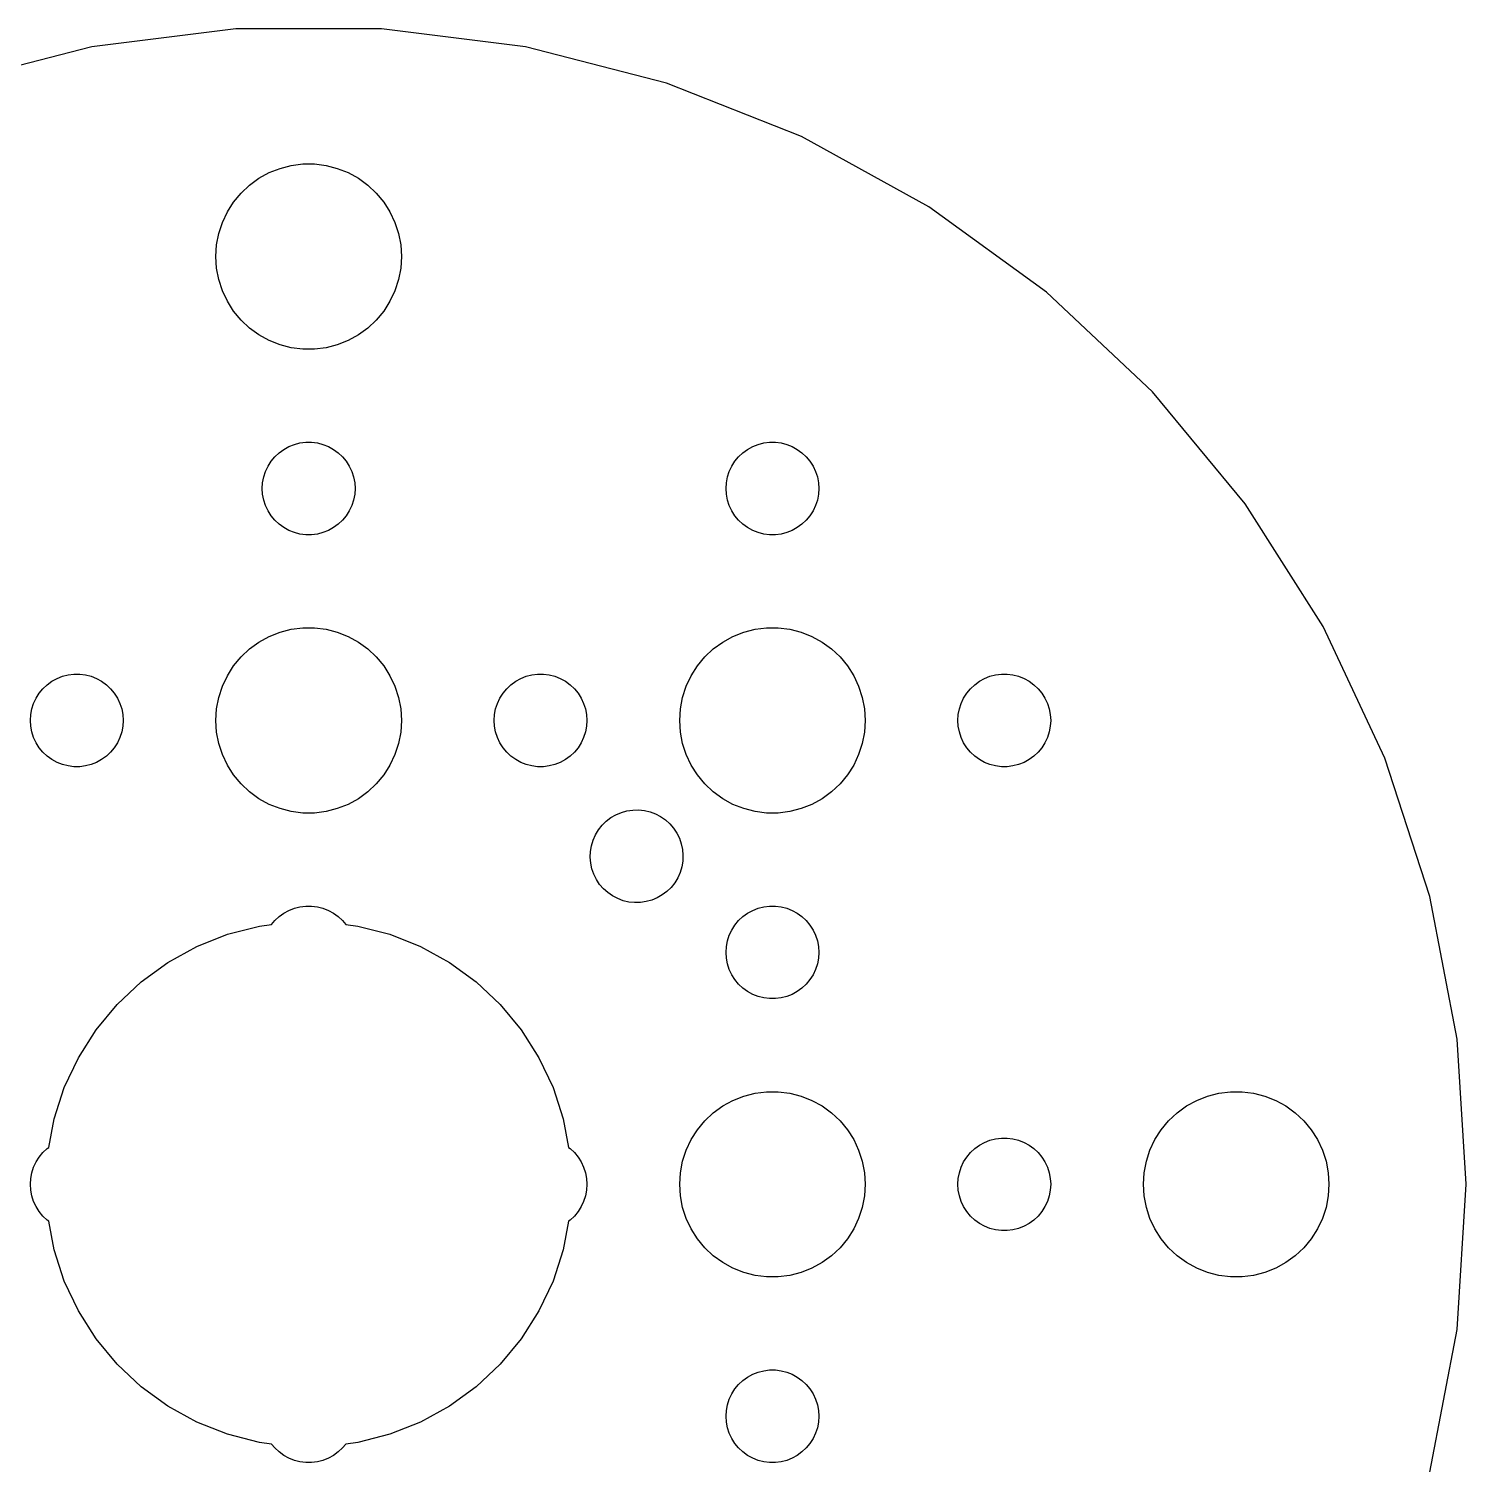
# Model space of a CAD drawing. Header units: metres. Extents: x -38 to 38, y -38 to 258.
# Drawn here: x -9.05 to 37.44, y 100.95 to 147.37 of the extents above; entities that cross this region are included whole.
import ezdxf

# ---------------------------------------------------------------- set-up
doc = ezdxf.new("R2010")
doc.units = ezdxf.units.M

msp = doc.modelspace()

# ---------------------------------------------------------------- linework, layer by layer
for p, q in [((-2.35095, 147.367), (-7.01579, 146.778)), ((2.35095, 147.367), (-2.35095, 147.367)), ((7.01579, 146.778), (2.35095, 147.367)), ((-7.01579, 146.778), (-11.57, 145.609)), ((11.57, 145.609), (7.01579, 146.778)), ((15.9417, 143.878), (11.57, 145.609)), ((20.062, 141.613), (15.9417, 143.878)), ((-1.27733, 142.714), (-0.927048, 142.853)), ((-0.927048, 142.853), (-0.562134, 142.947)), ((-0.562134, 142.947), (-0.18837, 142.994)), ((-0.18837, 142.994), (0.18837, 142.994)), ((0.18837, 142.994), (0.562134, 142.947)), ((0.562134, 142.947), (0.927048, 142.853)), ((0.927048, 142.853), (1.27733, 142.714)), ((-2.1869, 142.054), (-1.91226, 142.312)), ((-1.91226, 142.312), (-1.60747, 142.533)), ((-1.60747, 142.533), (-1.27733, 142.714)), ((1.27733, 142.714), (1.60747, 142.533)), ((1.60747, 142.533), (1.91226, 142.312)), ((1.91226, 142.312), (2.1869, 142.054)), ((-2.42705, 141.763), (-2.1869, 142.054)), ((2.1869, 142.054), (2.42705, 141.763)), ((-2.78932, 141.104), (-2.62891, 141.445)), ((-2.62891, 141.445), (-2.42705, 141.763)), ((2.42705, 141.763), (2.62891, 141.445)), ((2.62891, 141.445), (2.78932, 141.104)), ((23.866, 138.849), (20.062, 141.613)), ((-2.90575, 140.746), (-2.78932, 141.104)), ((2.78932, 141.104), (2.90575, 140.746)), ((-2.97633, 140.376), (-2.90575, 140.746)), ((2.90575, 140.746), (2.97633, 140.376)), ((-3, 140), (-2.97633, 140.376)), ((-2.97633, 139.624), (-3, 140)), ((2.97633, 140.376), (3, 140)), ((3, 140), (2.97633, 139.624)), ((-2.90575, 139.254), (-2.97633, 139.624)), ((2.97633, 139.624), (2.90575, 139.254)), ((-2.78932, 138.896), (-2.90575, 139.254)), ((2.90575, 139.254), (2.78932, 138.896)), ((-2.62891, 138.555), (-2.78932, 138.896)), ((-2.42705, 138.237), (-2.62891, 138.555)), ((2.62891, 138.555), (2.42705, 138.237)), ((2.78932, 138.896), (2.62891, 138.555)), ((27.2935, 135.63), (23.866, 138.849)), ((-2.1869, 137.946), (-2.42705, 138.237)), ((2.42705, 138.237), (2.1869, 137.946)), ((-1.91226, 137.688), (-2.1869, 137.946)), ((-1.60747, 137.467), (-1.91226, 137.688)), ((1.91226, 137.688), (1.60747, 137.467)), ((2.1869, 137.946), (1.91226, 137.688)), ((-1.27733, 137.286), (-1.60747, 137.467)), ((-0.927048, 137.147), (-1.27733, 137.286)), ((1.27733, 137.286), (0.927048, 137.147)), ((1.60747, 137.467), (1.27733, 137.286)), ((-0.562134, 137.053), (-0.927048, 137.147)), ((-0.18837, 137.006), (-0.562134, 137.053)), ((0.18837, 137.006), (-0.18837, 137.006)), ((0.562134, 137.053), (0.18837, 137.006)), ((0.927048, 137.147), (0.562134, 137.053)), ((30.2906, 132.007), (27.2935, 135.63)), ((-0.638657, 133.857), (-0.463516, 133.927)), ((-0.463516, 133.927), (-0.281067, 133.973)), ((-0.281067, 133.973), (-0.094177, 133.997)), ((-0.094177, 133.997), (0.094177, 133.997)), ((0.094177, 133.997), (0.281067, 133.973)), ((0.281067, 133.973), (0.463516, 133.927)), ((0.463516, 133.927), (0.638657, 133.857)), ((14.3613, 133.857), (14.5365, 133.927)), ((14.5365, 133.927), (14.7189, 133.973)), ((14.7189, 133.973), (14.9058, 133.997)), ((14.9058, 133.997), (15.0942, 133.997)), ((15.0942, 133.997), (15.2811, 133.973)), ((15.2811, 133.973), (15.4635, 133.927)), ((15.4635, 133.927), (15.6387, 133.857)), ((-1.21352, 133.382), (-1.09344, 133.527)), ((-1.09344, 133.527), (-0.956131, 133.656)), ((-0.956131, 133.656), (-0.803726, 133.766)), ((-0.803726, 133.766), (-0.638657, 133.857)), ((0.638657, 133.857), (0.803726, 133.766)), ((0.803726, 133.766), (0.956131, 133.656)), ((0.956131, 133.656), (1.09344, 133.527)), ((1.09344, 133.527), (1.21352, 133.382)), ((13.7865, 133.382), (13.9065, 133.527)), ((13.9065, 133.527), (14.0439, 133.656)), ((14.0439, 133.656), (14.1963, 133.766)), ((14.1963, 133.766), (14.3613, 133.857)), ((15.6387, 133.857), (15.8037, 133.766)), ((15.8037, 133.766), (15.9561, 133.656)), ((15.9561, 133.656), (16.0934, 133.527)), ((16.0934, 133.527), (16.2135, 133.382)), ((-1.45287, 132.873), (-1.39465, 133.052)), ((-1.39465, 133.052), (-1.31445, 133.223)), ((-1.31445, 133.223), (-1.21352, 133.382)), ((1.21352, 133.382), (1.31445, 133.223)), ((1.31445, 133.223), (1.39465, 133.052)), ((1.39465, 133.052), (1.45287, 132.873)), ((13.5471, 132.873), (13.6053, 133.052)), ((13.6053, 133.052), (13.6855, 133.223)), ((13.6855, 133.223), (13.7865, 133.382)), ((16.2135, 133.382), (16.3145, 133.223)), ((16.3145, 133.223), (16.3947, 133.052)), ((16.3947, 133.052), (16.4529, 132.873)), ((-1.5, 132.5), (-1.48816, 132.688)), ((-1.48816, 132.688), (-1.45287, 132.873)), ((1.45287, 132.873), (1.48816, 132.688)), ((1.48816, 132.688), (1.5, 132.5)), ((13.5, 132.5), (13.5118, 132.688)), ((13.5118, 132.688), (13.5471, 132.873)), ((16.4529, 132.873), (16.4882, 132.688)), ((16.4882, 132.688), (16.5, 132.5)), ((-1.48816, 132.312), (-1.5, 132.5)), ((-1.45287, 132.127), (-1.48816, 132.312)), ((-1.39465, 131.948), (-1.45287, 132.127)), ((1.45287, 132.127), (1.39465, 131.948)), ((1.48816, 132.312), (1.45287, 132.127)), ((1.5, 132.5), (1.48816, 132.312)), ((13.5118, 132.312), (13.5, 132.5)), ((13.5471, 132.127), (13.5118, 132.312)), ((13.6053, 131.948), (13.5471, 132.127)), ((16.4529, 132.127), (16.3947, 131.948)), ((16.4882, 132.312), (16.4529, 132.127)), ((16.5, 132.5), (16.4882, 132.312)), ((-1.31445, 131.777), (-1.39465, 131.948)), ((-1.21352, 131.618), (-1.31445, 131.777)), ((-1.09344, 131.473), (-1.21352, 131.618)), ((1.21352, 131.618), (1.09344, 131.473)), ((1.31445, 131.777), (1.21352, 131.618)), ((1.39465, 131.948), (1.31445, 131.777)), ((13.6855, 131.777), (13.6053, 131.948)), ((13.7865, 131.618), (13.6855, 131.777)), ((13.9065, 131.473), (13.7865, 131.618)), ((16.2135, 131.618), (16.0934, 131.473)), ((16.3145, 131.777), (16.2135, 131.618)), ((16.3947, 131.948), (16.3145, 131.777)), ((32.81, 128.037), (30.2906, 132.007)), ((-0.956131, 131.344), (-1.09344, 131.473)), ((-0.803726, 131.234), (-0.956131, 131.344)), ((-0.638657, 131.143), (-0.803726, 131.234)), ((-0.463516, 131.073), (-0.638657, 131.143)), ((0.638657, 131.143), (0.463516, 131.073)), ((0.803726, 131.234), (0.638657, 131.143)), ((0.956131, 131.344), (0.803726, 131.234)), ((1.09344, 131.473), (0.956131, 131.344)), ((14.0439, 131.344), (13.9065, 131.473)), ((14.1963, 131.234), (14.0439, 131.344)), ((14.3613, 131.143), (14.1963, 131.234)), ((14.5365, 131.073), (14.3613, 131.143)), ((15.6387, 131.143), (15.4635, 131.073)), ((15.8037, 131.234), (15.6387, 131.143)), ((15.9561, 131.344), (15.8037, 131.234)), ((16.0934, 131.473), (15.9561, 131.344)), ((-0.281067, 131.027), (-0.463516, 131.073)), ((-0.094177, 131.003), (-0.281067, 131.027)), ((0.094177, 131.003), (-0.094177, 131.003)), ((0.281067, 131.027), (0.094177, 131.003)), ((0.463516, 131.073), (0.281067, 131.027)), ((14.7189, 131.027), (14.5365, 131.073)), ((14.9058, 131.003), (14.7189, 131.027)), ((15.0942, 131.003), (14.9058, 131.003)), ((15.2811, 131.027), (15.0942, 131.003)), ((15.4635, 131.073), (15.2811, 131.027)), ((-0.927048, 127.853), (-0.562134, 127.947)), ((-0.562134, 127.947), (-0.18837, 127.994)), ((-0.18837, 127.994), (0.18837, 127.994)), ((0.18837, 127.994), (0.562134, 127.947)), ((0.562134, 127.947), (0.927048, 127.853)), ((14.0729, 127.853), (14.4379, 127.947)), ((14.4379, 127.947), (14.8116, 127.994)), ((14.8116, 127.994), (15.1884, 127.994)), ((15.1884, 127.994), (15.5621, 127.947)), ((15.5621, 127.947), (15.927, 127.853)), ((34.812, 123.783), (32.81, 128.037)), ((-1.91226, 127.312), (-1.60747, 127.533)), ((-1.60747, 127.533), (-1.27733, 127.714)), ((-1.27733, 127.714), (-0.927048, 127.853)), ((0.927048, 127.853), (1.27733, 127.714)), ((1.27733, 127.714), (1.60747, 127.533)), ((1.60747, 127.533), (1.91226, 127.312)), ((13.0877, 127.312), (13.3925, 127.533)), ((13.3925, 127.533), (13.7227, 127.714)), ((13.7227, 127.714), (14.0729, 127.853)), ((15.927, 127.853), (16.2773, 127.714)), ((16.2773, 127.714), (16.6075, 127.533)), ((16.6075, 127.533), (16.9123, 127.312)), ((-2.42705, 126.763), (-2.1869, 127.054)), ((-2.1869, 127.054), (-1.91226, 127.312)), ((1.91226, 127.312), (2.1869, 127.054)), ((2.1869, 127.054), (2.42705, 126.763)), ((12.5729, 126.763), (12.8131, 127.054)), ((12.8131, 127.054), (13.0877, 127.312)), ((16.9123, 127.312), (17.1869, 127.054)), ((17.1869, 127.054), (17.427, 126.763)), ((-7.96352, 126.427), (-7.78107, 126.473)), ((-7.78107, 126.473), (-7.59418, 126.497)), ((-7.59418, 126.497), (-7.40581, 126.497)), ((-7.40581, 126.497), (-7.21892, 126.473)), ((-7.21892, 126.473), (-7.03647, 126.427)), ((-2.62891, 126.445), (-2.42705, 126.763)), ((2.42705, 126.763), (2.62891, 126.445)), ((7.03647, 126.427), (7.21892, 126.473)), ((7.21892, 126.473), (7.40581, 126.497)), ((7.40581, 126.497), (7.59418, 126.497)), ((7.59418, 126.497), (7.78107, 126.473)), ((7.78107, 126.473), (7.96352, 126.427)), ((12.3711, 126.445), (12.5729, 126.763)), ((17.427, 126.763), (17.6289, 126.445)), ((22.0365, 126.427), (22.2189, 126.473)), ((22.2189, 126.473), (22.4058, 126.497)), ((22.4058, 126.497), (22.5942, 126.497)), ((22.5942, 126.497), (22.7811, 126.473)), ((22.7811, 126.473), (22.9635, 126.427)), ((-8.71352, 125.882), (-8.59344, 126.027)), ((-8.59344, 126.027), (-8.45613, 126.156)), ((-8.45613, 126.156), (-8.30373, 126.266)), ((-8.30373, 126.266), (-8.13866, 126.357)), ((-8.13866, 126.357), (-7.96352, 126.427)), ((-7.03647, 126.427), (-6.86133, 126.357)), ((-6.86133, 126.357), (-6.69626, 126.266)), ((-6.69626, 126.266), (-6.54385, 126.156)), ((-6.54385, 126.156), (-6.40654, 126.027)), ((-6.40654, 126.027), (-6.28647, 125.882)), ((-2.90575, 125.746), (-2.78932, 126.104)), ((-2.78932, 126.104), (-2.62891, 126.445)), ((2.62891, 126.445), (2.78932, 126.104)), ((2.78932, 126.104), (2.90575, 125.746)), ((6.28647, 125.882), (6.40654, 126.027)), ((6.40654, 126.027), (6.54385, 126.156)), ((6.54385, 126.156), (6.69626, 126.266)), ((6.69626, 126.266), (6.86133, 126.357)), ((6.86133, 126.357), (7.03647, 126.427)), ((7.96352, 126.427), (8.13866, 126.357)), ((8.13866, 126.357), (8.30373, 126.266)), ((8.30373, 126.266), (8.45613, 126.156)), ((8.45613, 126.156), (8.59344, 126.027)), ((8.59344, 126.027), (8.71352, 125.882)), ((12.0942, 125.746), (12.2107, 126.104)), ((12.2107, 126.104), (12.3711, 126.445)), ((17.6289, 126.445), (17.7893, 126.104)), ((17.7893, 126.104), (17.9057, 125.746)), ((21.2865, 125.882), (21.4065, 126.027)), ((21.4065, 126.027), (21.5439, 126.156)), ((21.5439, 126.156), (21.6963, 126.266)), ((21.6963, 126.266), (21.8613, 126.357)), ((21.8613, 126.357), (22.0365, 126.427)), ((22.9635, 126.427), (23.1387, 126.357)), ((23.1387, 126.357), (23.3037, 126.266)), ((23.3037, 126.266), (23.4561, 126.156)), ((23.4561, 126.156), (23.5934, 126.027)), ((23.5934, 126.027), (23.7135, 125.882)), ((-8.95287, 125.373), (-8.89465, 125.552)), ((-8.89465, 125.552), (-8.81445, 125.723)), ((-8.81445, 125.723), (-8.71352, 125.882)), ((-6.28647, 125.882), (-6.18553, 125.723)), ((-6.18553, 125.723), (-6.10533, 125.552)), ((-6.10533, 125.552), (-6.04712, 125.373)), ((-2.97633, 125.376), (-2.90575, 125.746)), ((2.90575, 125.746), (2.97633, 125.376)), ((6.04712, 125.373), (6.10533, 125.552)), ((6.10533, 125.552), (6.18553, 125.723)), ((6.18553, 125.723), (6.28647, 125.882)), ((8.71352, 125.882), (8.81445, 125.723)), ((8.81445, 125.723), (8.89465, 125.552)), ((8.89465, 125.552), (8.95287, 125.373)), ((12.0237, 125.376), (12.0942, 125.746)), ((17.9057, 125.746), (17.9763, 125.376)), ((21.0471, 125.373), (21.1053, 125.552)), ((21.1053, 125.552), (21.1855, 125.723)), ((21.1855, 125.723), (21.2865, 125.882)), ((23.7135, 125.882), (23.8145, 125.723)), ((23.8145, 125.723), (23.8947, 125.552)), ((23.8947, 125.552), (23.9529, 125.373)), ((-9, 125), (-8.98816, 125.188)), ((-8.98816, 125.188), (-8.95287, 125.373)), ((-6.04712, 125.373), (-6.01183, 125.188)), ((-6.01183, 125.188), (-6, 125)), ((-3, 125), (-2.97633, 125.376)), ((2.97633, 125.376), (3, 125)), ((6, 125), (6.01183, 125.188)), ((6.01183, 125.188), (6.04712, 125.373)), ((8.95287, 125.373), (8.98816, 125.188)), ((8.98816, 125.188), (9, 125)), ((12, 125), (12.0237, 125.376)), ((17.9763, 125.376), (18, 125)), ((21, 125), (21.0118, 125.188)), ((21.0118, 125.188), (21.0471, 125.373)), ((23.9529, 125.373), (23.9882, 125.188)), ((23.9882, 125.188), (24, 125)), ((-8.98816, 124.812), (-9, 125)), ((-8.95287, 124.627), (-8.98816, 124.812)), ((-8.89465, 124.448), (-8.95287, 124.627)), ((-6.04712, 124.627), (-6.10533, 124.448)), ((-6.01183, 124.812), (-6.04712, 124.627)), ((-6, 125), (-6.01183, 124.812)), ((-2.97633, 124.624), (-3, 125)), ((-2.90575, 124.254), (-2.97633, 124.624)), ((2.97633, 124.624), (2.90575, 124.254)), ((3, 125), (2.97633, 124.624)), ((6.01183, 124.812), (6, 125)), ((6.04712, 124.627), (6.01183, 124.812)), ((6.10533, 124.448), (6.04712, 124.627)), ((8.95287, 124.627), (8.89465, 124.448)), ((8.98816, 124.812), (8.95287, 124.627)), ((9, 125), (8.98816, 124.812)), ((12.0237, 124.624), (12, 125)), ((12.0942, 124.254), (12.0237, 124.624)), ((17.9763, 124.624), (17.9057, 124.254)), ((18, 125), (17.9763, 124.624)), ((21.0118, 124.812), (21, 125)), ((21.0471, 124.627), (21.0118, 124.812)), ((21.1053, 124.448), (21.0471, 124.627)), ((23.9529, 124.627), (23.8947, 124.448)), ((23.9882, 124.812), (23.9529, 124.627)), ((24, 125), (23.9882, 124.812)), ((-8.81445, 124.277), (-8.89465, 124.448)), ((-8.71352, 124.118), (-8.81445, 124.277)), ((-6.18553, 124.277), (-6.28647, 124.118)), ((-6.10533, 124.448), (-6.18553, 124.277)), ((-2.78932, 123.896), (-2.90575, 124.254)), ((2.90575, 124.254), (2.78932, 123.896)), ((6.18553, 124.277), (6.10533, 124.448)), ((6.28647, 124.118), (6.18553, 124.277)), ((8.81445, 124.277), (8.71352, 124.118)), ((8.89465, 124.448), (8.81445, 124.277)), ((12.2107, 123.896), (12.0942, 124.254)), ((17.9057, 124.254), (17.7893, 123.896)), ((21.1855, 124.277), (21.1053, 124.448)), ((21.2865, 124.118), (21.1855, 124.277)), ((23.8145, 124.277), (23.7135, 124.118)), ((23.8947, 124.448), (23.8145, 124.277)), ((-8.59344, 123.973), (-8.71352, 124.118)), ((-8.45613, 123.844), (-8.59344, 123.973)), ((-8.30373, 123.734), (-8.45613, 123.844)), ((-8.13866, 123.643), (-8.30373, 123.734)), ((-6.69626, 123.734), (-6.86133, 123.643)), ((-6.54385, 123.844), (-6.69626, 123.734)), ((-6.40654, 123.973), (-6.54385, 123.844)), ((-6.28647, 124.118), (-6.40654, 123.973)), ((-2.62891, 123.555), (-2.78932, 123.896)), ((2.78932, 123.896), (2.62891, 123.555)), ((6.40654, 123.973), (6.28647, 124.118)), ((6.54385, 123.844), (6.40654, 123.973)), ((6.69626, 123.734), (6.54385, 123.844)), ((6.86133, 123.643), (6.69626, 123.734)), ((8.30373, 123.734), (8.13866, 123.643)), ((8.45613, 123.844), (8.30373, 123.734)), ((8.59344, 123.973), (8.45613, 123.844)), ((8.71352, 124.118), (8.59344, 123.973)), ((12.3711, 123.555), (12.2107, 123.896)), ((17.7893, 123.896), (17.6289, 123.555)), ((21.4065, 123.973), (21.2865, 124.118)), ((21.5439, 123.844), (21.4065, 123.973)), ((21.6963, 123.734), (21.5439, 123.844)), ((21.8613, 123.643), (21.6963, 123.734)), ((23.3037, 123.734), (23.1387, 123.643)), ((23.4561, 123.844), (23.3037, 123.734)), ((23.5934, 123.973), (23.4561, 123.844)), ((23.7135, 124.118), (23.5934, 123.973)), ((36.265, 119.311), (34.812, 123.783)), ((-7.96352, 123.573), (-8.13866, 123.643)), ((-7.78107, 123.527), (-7.96352, 123.573)), ((-7.59418, 123.503), (-7.78107, 123.527)), ((-7.40581, 123.503), (-7.59418, 123.503)), ((-7.21892, 123.527), (-7.40581, 123.503)), ((-7.03647, 123.573), (-7.21892, 123.527)), ((-6.86133, 123.643), (-7.03647, 123.573)), ((-2.42705, 123.237), (-2.62891, 123.555)), ((-2.1869, 122.946), (-2.42705, 123.237)), ((2.42705, 123.237), (2.1869, 122.946)), ((2.62891, 123.555), (2.42705, 123.237)), ((7.03647, 123.573), (6.86133, 123.643)), ((7.21892, 123.527), (7.03647, 123.573)), ((7.40581, 123.503), (7.21892, 123.527)), ((7.59418, 123.503), (7.40581, 123.503)), ((7.78107, 123.527), (7.59418, 123.503)), ((7.96352, 123.573), (7.78107, 123.527)), ((8.13866, 123.643), (7.96352, 123.573)), ((12.5729, 123.237), (12.3711, 123.555)), ((12.8131, 122.946), (12.5729, 123.237)), ((17.427, 123.237), (17.1869, 122.946)), ((17.6289, 123.555), (17.427, 123.237)), ((22.0365, 123.573), (21.8613, 123.643)), ((22.2189, 123.527), (22.0365, 123.573)), ((22.4058, 123.503), (22.2189, 123.527)), ((22.5942, 123.503), (22.4058, 123.503)), ((22.7811, 123.527), (22.5942, 123.503)), ((22.9635, 123.573), (22.7811, 123.527)), ((23.1387, 123.643), (22.9635, 123.573)), ((-1.91226, 122.688), (-2.1869, 122.946)), ((2.1869, 122.946), (1.91226, 122.688)), ((13.0877, 122.688), (12.8131, 122.946)), ((17.1869, 122.946), (16.9123, 122.688)), ((-1.60747, 122.467), (-1.91226, 122.688)), ((-1.27733, 122.286), (-1.60747, 122.467)), ((-0.927048, 122.147), (-1.27733, 122.286)), ((1.27733, 122.286), (0.927048, 122.147)), ((1.60747, 122.467), (1.27733, 122.286)), ((1.91226, 122.688), (1.60747, 122.467)), ((13.3925, 122.467), (13.0877, 122.688)), ((13.7227, 122.286), (13.3925, 122.467)), ((14.0729, 122.147), (13.7227, 122.286)), ((16.2773, 122.286), (15.927, 122.147)), ((16.6075, 122.467), (16.2773, 122.286)), ((16.9123, 122.688), (16.6075, 122.467)), ((-0.562134, 122.053), (-0.927048, 122.147)), ((-0.18837, 122.006), (-0.562134, 122.053)), ((0.18837, 122.006), (-0.18837, 122.006)), ((0.562134, 122.053), (0.18837, 122.006)), ((0.927048, 122.147), (0.562134, 122.053)), ((9.62686, 121.742), (9.7769, 121.856)), ((9.7769, 121.856), (9.94003, 121.951)), ((9.94003, 121.951), (10.1137, 122.024)), ((10.1137, 122.024), (10.2951, 122.074)), ((10.2951, 122.074), (10.4815, 122.102)), ((10.4815, 122.102), (10.6698, 122.106)), ((10.6698, 122.106), (10.8571, 122.086)), ((10.8571, 122.086), (11.0405, 122.043)), ((11.0405, 122.043), (11.2171, 121.977)), ((11.2171, 121.977), (11.384, 121.89)), ((11.384, 121.89), (11.5387, 121.783)), ((14.4379, 122.053), (14.0729, 122.147)), ((14.8116, 122.006), (14.4379, 122.053)), ((15.1884, 122.006), (14.8116, 122.006)), ((15.5621, 122.053), (15.1884, 122.006)), ((15.927, 122.147), (15.5621, 122.053)), ((9.27768, 121.302), (9.37527, 121.463)), ((9.37527, 121.463), (9.49228, 121.611)), ((9.49228, 121.611), (9.62686, 121.742)), ((11.5387, 121.783), (11.6787, 121.656)), ((11.6787, 121.656), (11.8018, 121.514)), ((11.8018, 121.514), (11.906, 121.357)), ((11.906, 121.357), (11.9898, 121.188)), ((9.1152, 120.764), (9.14662, 120.95)), ((9.14662, 120.95), (9.20107, 121.13)), ((9.20107, 121.13), (9.27768, 121.302)), ((11.9898, 121.188), (12.0517, 121.01)), ((12.0517, 121.01), (12.0909, 120.826)), ((9.10732, 120.576), (9.1152, 120.764)), ((9.12308, 120.388), (9.10732, 120.576)), ((12.0988, 120.45), (12.0674, 120.264)), ((12.0909, 120.826), (12.1067, 120.638)), ((12.1067, 120.638), (12.0988, 120.45)), ((9.16225, 120.204), (9.12308, 120.388)), ((9.2242, 120.026), (9.16225, 120.204)), ((9.30795, 119.857), (9.2242, 120.026)), ((12.0129, 120.084), (11.9363, 119.912)), ((12.0674, 120.264), (12.0129, 120.084)), ((9.4122, 119.7), (9.30795, 119.857)), ((9.53528, 119.557), (9.4122, 119.7)), ((9.67528, 119.431), (9.53528, 119.557)), ((11.7217, 119.603), (11.5871, 119.471)), ((11.8387, 119.751), (11.7217, 119.603)), ((11.9363, 119.912), (11.8387, 119.751)), ((9.82996, 119.324), (9.67528, 119.431)), ((9.99689, 119.237), (9.82996, 119.324)), ((10.1734, 119.171), (9.99689, 119.237)), ((10.3568, 119.128), (10.1734, 119.171)), ((10.5442, 119.108), (10.3568, 119.128)), ((10.7325, 119.112), (10.5442, 119.108)), ((10.9189, 119.14), (10.7325, 119.112)), ((11.1003, 119.19), (10.9189, 119.14)), ((11.2739, 119.263), (11.1003, 119.19)), ((11.4371, 119.358), (11.2739, 119.263)), ((11.5871, 119.471), (11.4371, 119.358)), ((37.146, 114.693), (36.265, 119.311)), ((-1.09344, 118.527), (-0.956131, 118.656)), ((-0.956131, 118.656), (-0.803726, 118.766)), ((-0.803726, 118.766), (-0.638657, 118.857)), ((-0.638657, 118.857), (-0.463516, 118.927)), ((-0.463516, 118.927), (-0.281067, 118.973)), ((-0.281067, 118.973), (-0.094177, 118.997)), ((-0.094177, 118.997), (0.094177, 118.997)), ((0.094177, 118.997), (0.281067, 118.973)), ((0.281067, 118.973), (0.463516, 118.927)), ((0.463516, 118.927), (0.638657, 118.857)), ((0.638657, 118.857), (0.803726, 118.766)), ((0.803726, 118.766), (0.956131, 118.656)), ((0.956131, 118.656), (1.09344, 118.527)), ((13.9065, 118.527), (14.0439, 118.656)), ((14.0439, 118.656), (14.1963, 118.766)), ((14.1963, 118.766), (14.3613, 118.857)), ((14.3613, 118.857), (14.5365, 118.927)), ((14.5365, 118.927), (14.7189, 118.973)), ((14.7189, 118.973), (14.9058, 118.997)), ((14.9058, 118.997), (15.0942, 118.997)), ((15.0942, 118.997), (15.2811, 118.973)), ((15.2811, 118.973), (15.4635, 118.927)), ((15.4635, 118.927), (15.6387, 118.857)), ((15.6387, 118.857), (15.8037, 118.766)), ((15.8037, 118.766), (15.9561, 118.656)), ((15.9561, 118.656), (16.0934, 118.527)), ((-2.62663, 118.084), (-1.59273, 118.349)), ((-1.59273, 118.349), (-1.19904, 118.399)), ((-1.19904, 118.399), (-1.09344, 118.527)), ((1.09344, 118.527), (1.19904, 118.399)), ((1.19904, 118.399), (1.59273, 118.349)), ((1.59273, 118.349), (2.62663, 118.084)), ((13.6053, 118.052), (13.6855, 118.223)), ((13.6855, 118.223), (13.7865, 118.382)), ((13.7865, 118.382), (13.9065, 118.527)), ((16.0934, 118.527), (16.2135, 118.382)), ((16.2135, 118.382), (16.3145, 118.223)), ((16.3145, 118.223), (16.3947, 118.052)), ((-4.55452, 117.177), (-3.61911, 117.691)), ((-3.61911, 117.691), (-2.62663, 118.084)), ((2.62663, 118.084), (3.61911, 117.691)), ((3.61911, 117.691), (4.55452, 117.177)), ((13.5, 117.5), (13.5118, 117.688)), ((13.5118, 117.688), (13.5471, 117.873)), ((13.5471, 117.873), (13.6053, 118.052)), ((16.3947, 118.052), (16.4529, 117.873)), ((16.4529, 117.873), (16.4882, 117.688)), ((16.4882, 117.688), (16.5, 117.5)), ((-5.41809, 116.549), (-4.55452, 117.177)), ((4.55452, 117.177), (5.41809, 116.549)), ((13.5118, 117.312), (13.5, 117.5)), ((13.5471, 117.127), (13.5118, 117.312)), ((16.4882, 117.312), (16.4529, 117.127)), ((16.5, 117.5), (16.4882, 117.312)), ((13.6053, 116.948), (13.5471, 117.127)), ((13.6855, 116.777), (13.6053, 116.948)), ((13.7865, 116.618), (13.6855, 116.777)), ((16.3145, 116.777), (16.2135, 116.618)), ((16.3947, 116.948), (16.3145, 116.777)), ((16.4529, 117.127), (16.3947, 116.948)), ((-6.19623, 115.819), (-5.41809, 116.549)), ((5.41809, 116.549), (6.19623, 115.819)), ((13.9065, 116.473), (13.7865, 116.618)), ((14.0439, 116.344), (13.9065, 116.473)), ((14.1963, 116.234), (14.0439, 116.344)), ((15.9561, 116.344), (15.8037, 116.234)), ((16.0934, 116.473), (15.9561, 116.344)), ((16.2135, 116.618), (16.0934, 116.473)), ((-6.87663, 114.996), (-6.19623, 115.819)), ((6.19623, 115.819), (6.87663, 114.996)), ((14.3613, 116.143), (14.1963, 116.234)), ((14.5365, 116.073), (14.3613, 116.143)), ((14.7189, 116.027), (14.5365, 116.073)), ((14.9058, 116.003), (14.7189, 116.027)), ((15.0942, 116.003), (14.9058, 116.003)), ((15.2811, 116.027), (15.0942, 116.003)), ((15.4635, 116.073), (15.2811, 116.027)), ((15.6387, 116.143), (15.4635, 116.073)), ((15.8037, 116.234), (15.6387, 116.143)), ((-7.44859, 114.095), (-6.87663, 114.996)), ((6.87663, 114.996), (7.44859, 114.095)), ((37.4413, 110), (37.146, 114.693)), ((-7.90309, 113.129), (-7.44859, 114.095)), ((7.44859, 114.095), (7.90309, 113.129)), ((-8.23296, 112.114), (-7.90309, 113.129)), ((7.90309, 113.129), (8.23296, 112.114)), ((14.4379, 112.947), (14.8116, 112.994)), ((14.8116, 112.994), (15.1884, 112.994)), ((15.1884, 112.994), (15.5621, 112.947)), ((29.4379, 112.947), (29.8116, 112.994)), ((29.8116, 112.994), (30.1884, 112.994)), ((30.1884, 112.994), (30.5621, 112.947)), ((13.0877, 112.312), (13.3925, 112.533)), ((13.3925, 112.533), (13.7227, 112.714)), ((13.7227, 112.714), (14.0729, 112.853)), ((14.0729, 112.853), (14.4379, 112.947)), ((15.5621, 112.947), (15.927, 112.853)), ((15.927, 112.853), (16.2773, 112.714)), ((16.2773, 112.714), (16.6075, 112.533)), ((16.6075, 112.533), (16.9123, 112.312)), ((28.0877, 112.312), (28.3925, 112.533)), ((28.3925, 112.533), (28.7227, 112.714)), ((28.7227, 112.714), (29.0729, 112.853)), ((29.0729, 112.853), (29.4379, 112.947)), ((30.5621, 112.947), (30.927, 112.853)), ((30.927, 112.853), (31.2773, 112.714)), ((31.2773, 112.714), (31.6075, 112.533)), ((31.6075, 112.533), (31.9123, 112.312)), ((-8.40921, 111.19), (-8.23296, 112.114)), ((8.23296, 112.114), (8.40921, 111.19)), ((12.5729, 111.763), (12.8131, 112.054)), ((12.8131, 112.054), (13.0877, 112.312)), ((16.9123, 112.312), (17.1869, 112.054)), ((17.1869, 112.054), (17.427, 111.763)), ((27.5729, 111.763), (27.8131, 112.054)), ((27.8131, 112.054), (28.0877, 112.312)), ((31.9123, 112.312), (32.1869, 112.054)), ((32.1869, 112.054), (32.427, 111.763)), ((12.3711, 111.445), (12.5729, 111.763)), ((17.427, 111.763), (17.6289, 111.445)), ((27.3711, 111.445), (27.5729, 111.763)), ((32.427, 111.763), (32.6289, 111.445)), ((-8.59344, 111.027), (-8.45613, 111.156)), ((-8.45613, 111.156), (-8.40921, 111.19)), ((8.40921, 111.19), (8.45613, 111.156)), ((8.45613, 111.156), (8.59344, 111.027)), ((12.2107, 111.104), (12.3711, 111.445)), ((17.6289, 111.445), (17.7893, 111.104)), ((21.4065, 111.027), (21.5439, 111.156)), ((21.5439, 111.156), (21.6963, 111.266)), ((21.6963, 111.266), (21.8613, 111.357)), ((21.8613, 111.357), (22.0365, 111.427)), ((22.0365, 111.427), (22.2189, 111.473)), ((22.2189, 111.473), (22.4058, 111.497)), ((22.4058, 111.497), (22.5942, 111.497)), ((22.5942, 111.497), (22.7811, 111.473)), ((22.7811, 111.473), (22.9635, 111.427)), ((22.9635, 111.427), (23.1387, 111.357)), ((23.1387, 111.357), (23.3037, 111.266)), ((23.3037, 111.266), (23.4561, 111.156)), ((23.4561, 111.156), (23.5934, 111.027)), ((27.2107, 111.104), (27.3711, 111.445)), ((32.6289, 111.445), (32.7893, 111.104)), ((-8.89465, 110.552), (-8.81445, 110.723)), ((-8.81445, 110.723), (-8.71352, 110.882)), ((-8.71352, 110.882), (-8.59344, 111.027)), ((8.59344, 111.027), (8.71352, 110.882)), ((8.71352, 110.882), (8.81445, 110.723)), ((8.81445, 110.723), (8.89465, 110.552)), ((12.0237, 110.376), (12.0942, 110.746)), ((12.0942, 110.746), (12.2107, 111.104)), ((17.7893, 111.104), (17.9057, 110.746)), ((17.9057, 110.746), (17.9763, 110.376)), ((21.1053, 110.552), (21.1855, 110.723)), ((21.1855, 110.723), (21.2865, 110.882)), ((21.2865, 110.882), (21.4065, 111.027)), ((23.5934, 111.027), (23.7135, 110.882)), ((23.7135, 110.882), (23.8145, 110.723)), ((23.8145, 110.723), (23.8947, 110.552)), ((27.0237, 110.376), (27.0942, 110.746)), ((27.0942, 110.746), (27.2107, 111.104)), ((32.7893, 111.104), (32.9057, 110.746)), ((32.9057, 110.746), (32.9763, 110.376)), ((-8.98816, 110.188), (-8.95287, 110.373)), ((-8.95287, 110.373), (-8.89465, 110.552)), ((8.89465, 110.552), (8.95287, 110.373)), ((8.95287, 110.373), (8.98816, 110.188)), ((12, 110), (12.0237, 110.376)), ((17.9763, 110.376), (18, 110)), ((21.0118, 110.188), (21.0471, 110.373)), ((21.0471, 110.373), (21.1053, 110.552)), ((23.8947, 110.552), (23.9529, 110.373)), ((23.9529, 110.373), (23.9882, 110.188)), ((27, 110), (27.0237, 110.376)), ((32.9763, 110.376), (33, 110)), ((-9, 110), (-8.98816, 110.188)), ((-8.98816, 109.812), (-9, 110)), ((-8.95287, 109.627), (-8.98816, 109.812)), ((8.98816, 109.812), (8.95287, 109.627)), ((8.98816, 110.188), (9, 110)), ((9, 110), (8.98816, 109.812)), ((12.0237, 109.624), (12, 110)), ((18, 110), (17.9763, 109.624)), ((21, 110), (21.0118, 110.188)), ((21.0118, 109.812), (21, 110)), ((21.0471, 109.627), (21.0118, 109.812)), ((23.9882, 109.812), (23.9529, 109.627)), ((23.9882, 110.188), (24, 110)), ((24, 110), (23.9882, 109.812)), ((27.0237, 109.624), (27, 110)), ((33, 110), (32.9763, 109.624)), ((37.146, 105.307), (37.4413, 110)), ((-8.89465, 109.448), (-8.95287, 109.627)), ((-8.81445, 109.277), (-8.89465, 109.448)), ((-8.71352, 109.118), (-8.81445, 109.277)), ((8.81445, 109.277), (8.71352, 109.118)), ((8.89465, 109.448), (8.81445, 109.277)), ((8.95287, 109.627), (8.89465, 109.448)), ((12.0942, 109.254), (12.0237, 109.624)), ((17.9763, 109.624), (17.9057, 109.254)), ((21.1053, 109.448), (21.0471, 109.627)), ((21.1855, 109.277), (21.1053, 109.448)), ((21.2865, 109.118), (21.1855, 109.277)), ((23.8145, 109.277), (23.7135, 109.118)), ((23.8947, 109.448), (23.8145, 109.277)), ((23.9529, 109.627), (23.8947, 109.448)), ((27.0942, 109.254), (27.0237, 109.624)), ((32.9763, 109.624), (32.9057, 109.254)), ((-8.59344, 108.973), (-8.71352, 109.118)), ((-8.45613, 108.844), (-8.59344, 108.973)), ((-8.40921, 108.81), (-8.45613, 108.844)), ((-8.23296, 107.886), (-8.40921, 108.81)), ((8.40921, 108.81), (8.23296, 107.886)), ((8.45613, 108.844), (8.40921, 108.81)), ((8.59344, 108.973), (8.45613, 108.844)), ((8.71352, 109.118), (8.59344, 108.973)), ((12.2107, 108.896), (12.0942, 109.254)), ((12.3711, 108.555), (12.2107, 108.896)), ((17.7893, 108.896), (17.6289, 108.555)), ((17.9057, 109.254), (17.7893, 108.896)), ((21.4065, 108.973), (21.2865, 109.118)), ((21.5439, 108.844), (21.4065, 108.973)), ((21.6963, 108.734), (21.5439, 108.844)), ((23.4561, 108.844), (23.3037, 108.734)), ((23.5934, 108.973), (23.4561, 108.844)), ((23.7135, 109.118), (23.5934, 108.973)), ((27.2107, 108.896), (27.0942, 109.254)), ((27.3711, 108.555), (27.2107, 108.896)), ((32.7893, 108.896), (32.6289, 108.555)), ((32.9057, 109.254), (32.7893, 108.896)), ((12.5729, 108.237), (12.3711, 108.555)), ((17.6289, 108.555), (17.427, 108.237)), ((21.8613, 108.643), (21.6963, 108.734)), ((22.0365, 108.573), (21.8613, 108.643)), ((22.2189, 108.527), (22.0365, 108.573)), ((22.4058, 108.503), (22.2189, 108.527)), ((22.5942, 108.503), (22.4058, 108.503)), ((22.7811, 108.527), (22.5942, 108.503)), ((22.9635, 108.573), (22.7811, 108.527)), ((23.1387, 108.643), (22.9635, 108.573)), ((23.3037, 108.734), (23.1387, 108.643)), ((27.5729, 108.237), (27.3711, 108.555)), ((32.6289, 108.555), (32.427, 108.237)), ((-7.90309, 106.871), (-8.23296, 107.886)), ((8.23296, 107.886), (7.90309, 106.871)), ((12.8131, 107.946), (12.5729, 108.237)), ((13.0877, 107.688), (12.8131, 107.946)), ((17.1869, 107.946), (16.9123, 107.688)), ((17.427, 108.237), (17.1869, 107.946)), ((27.8131, 107.946), (27.5729, 108.237)), ((28.0877, 107.688), (27.8131, 107.946)), ((32.1869, 107.946), (31.9123, 107.688)), ((32.427, 108.237), (32.1869, 107.946)), ((13.3925, 107.467), (13.0877, 107.688)), ((13.7227, 107.286), (13.3925, 107.467)), ((16.6075, 107.467), (16.2773, 107.286)), ((16.9123, 107.688), (16.6075, 107.467)), ((28.3925, 107.467), (28.0877, 107.688)), ((28.7227, 107.286), (28.3925, 107.467)), ((31.6075, 107.467), (31.2773, 107.286)), ((31.9123, 107.688), (31.6075, 107.467)), ((14.0729, 107.147), (13.7227, 107.286)), ((14.4379, 107.053), (14.0729, 107.147)), ((14.8116, 107.006), (14.4379, 107.053)), ((15.1884, 107.006), (14.8116, 107.006)), ((15.5621, 107.053), (15.1884, 107.006)), ((15.927, 107.147), (15.5621, 107.053)), ((16.2773, 107.286), (15.927, 107.147)), ((29.0729, 107.147), (28.7227, 107.286)), ((29.4379, 107.053), (29.0729, 107.147)), ((29.8116, 107.006), (29.4379, 107.053)), ((30.1884, 107.006), (29.8116, 107.006)), ((30.5621, 107.053), (30.1884, 107.006)), ((30.927, 107.147), (30.5621, 107.053)), ((31.2773, 107.286), (30.927, 107.147)), ((-7.44859, 105.905), (-7.90309, 106.871)), ((7.90309, 106.871), (7.44859, 105.905)), ((-6.87663, 105.004), (-7.44859, 105.905)), ((7.44859, 105.905), (6.87663, 105.004)), ((36.265, 100.689), (37.146, 105.307)), ((-6.19623, 104.181), (-6.87663, 105.004)), ((6.87663, 105.004), (6.19623, 104.181)), ((-5.41809, 103.451), (-6.19623, 104.181)), ((6.19623, 104.181), (5.41809, 103.451)), ((14.0439, 103.656), (14.1963, 103.766)), ((14.1963, 103.766), (14.3613, 103.857)), ((14.3613, 103.857), (14.5365, 103.927)), ((14.5365, 103.927), (14.7189, 103.973)), ((14.7189, 103.973), (14.9058, 103.997)), ((14.9058, 103.997), (15.0942, 103.997)), ((15.0942, 103.997), (15.2811, 103.973)), ((15.2811, 103.973), (15.4635, 103.927)), ((15.4635, 103.927), (15.6387, 103.857)), ((15.6387, 103.857), (15.8037, 103.766)), ((15.8037, 103.766), (15.9561, 103.656)), ((-4.55452, 102.823), (-5.41809, 103.451)), ((5.41809, 103.451), (4.55452, 102.823)), ((13.6053, 103.052), (13.6855, 103.223)), ((13.6855, 103.223), (13.7865, 103.382)), ((13.7865, 103.382), (13.9065, 103.527)), ((13.9065, 103.527), (14.0439, 103.656)), ((15.9561, 103.656), (16.0934, 103.527)), ((16.0934, 103.527), (16.2135, 103.382)), ((16.2135, 103.382), (16.3145, 103.223)), ((16.3145, 103.223), (16.3947, 103.052)), ((-3.61911, 102.309), (-4.55452, 102.823)), ((4.55452, 102.823), (3.61911, 102.309)), ((13.5118, 102.688), (13.5471, 102.873)), ((13.5471, 102.873), (13.6053, 103.052)), ((16.3947, 103.052), (16.4529, 102.873)), ((16.4529, 102.873), (16.4882, 102.688)), ((-2.62663, 101.916), (-3.61911, 102.309)), ((3.61911, 102.309), (2.62663, 101.916)), ((13.5, 102.5), (13.5118, 102.688)), ((13.5118, 102.312), (13.5, 102.5)), ((13.5471, 102.127), (13.5118, 102.312)), ((16.4882, 102.312), (16.4529, 102.127)), ((16.4882, 102.688), (16.5, 102.5)), ((16.5, 102.5), (16.4882, 102.312)), ((-1.59273, 101.651), (-2.62663, 101.916)), ((2.62663, 101.916), (1.59273, 101.651)), ((13.6053, 101.948), (13.5471, 102.127)), ((13.6855, 101.777), (13.6053, 101.948)), ((16.3947, 101.948), (16.3145, 101.777)), ((16.4529, 102.127), (16.3947, 101.948)), ((-1.19904, 101.601), (-1.59273, 101.651)), ((-1.09344, 101.473), (-1.19904, 101.601)), ((-0.956131, 101.344), (-1.09344, 101.473)), ((1.09344, 101.473), (0.956131, 101.344)), ((1.19904, 101.601), (1.09344, 101.473)), ((1.59273, 101.651), (1.19904, 101.601)), ((13.7865, 101.618), (13.6855, 101.777)), ((13.9065, 101.473), (13.7865, 101.618)), ((14.0439, 101.344), (13.9065, 101.473)), ((16.0934, 101.473), (15.9561, 101.344)), ((16.2135, 101.618), (16.0934, 101.473)), ((16.3145, 101.777), (16.2135, 101.618)), ((-0.803726, 101.234), (-0.956131, 101.344)), ((-0.638657, 101.143), (-0.803726, 101.234)), ((-0.463516, 101.073), (-0.638657, 101.143)), ((-0.281067, 101.027), (-0.463516, 101.073)), ((-0.094177, 101.003), (-0.281067, 101.027)), ((0.094177, 101.003), (-0.094177, 101.003)), ((0.281067, 101.027), (0.094177, 101.003)), ((0.463516, 101.073), (0.281067, 101.027)), ((0.638657, 101.143), (0.463516, 101.073)), ((0.803726, 101.234), (0.638657, 101.143)), ((0.956131, 101.344), (0.803726, 101.234)), ((14.1963, 101.234), (14.0439, 101.344)), ((14.3613, 101.143), (14.1963, 101.234)), ((14.5365, 101.073), (14.3613, 101.143)), ((14.7189, 101.027), (14.5365, 101.073)), ((14.9058, 101.003), (14.7189, 101.027)), ((15.0942, 101.003), (14.9058, 101.003)), ((15.2811, 101.027), (15.0942, 101.003)), ((15.4635, 101.073), (15.2811, 101.027)), ((15.6387, 101.143), (15.4635, 101.073)), ((15.8037, 101.234), (15.6387, 101.143)), ((15.9561, 101.344), (15.8037, 101.234))]:
    msp.add_line(p, q)

doc.saveas('drawing.dxf')
